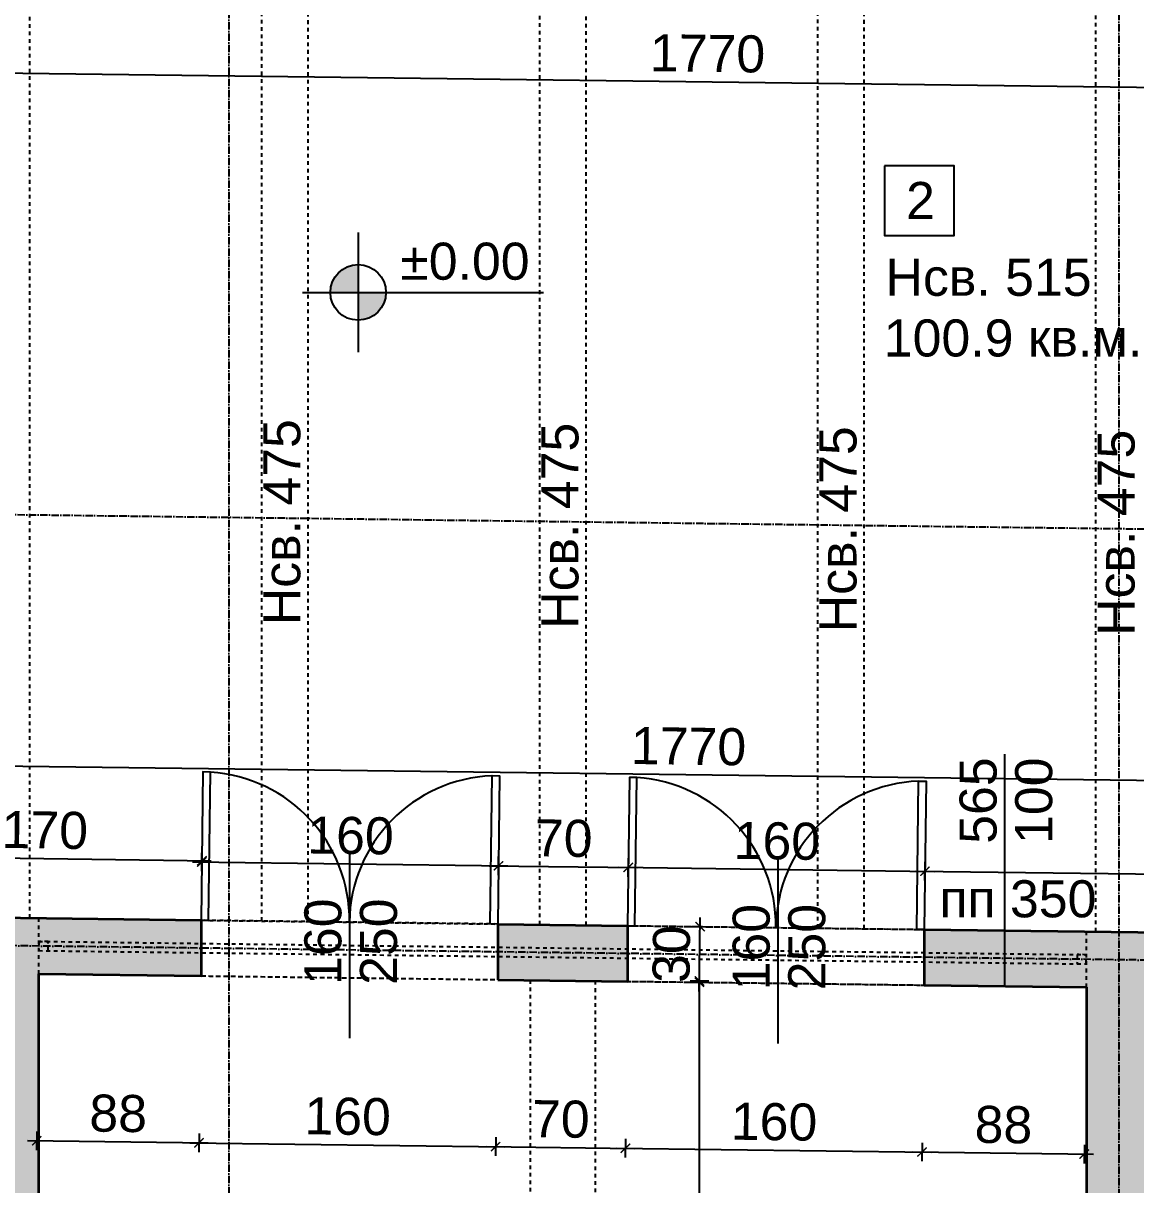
# Model space of a CAD drawing. Header units: inches. Extents: x -72385 to 39588, y -6525 to 66685.
# Drawn here: x -46546 to -45946, y 22708 to 23334 of the extents above; entities that cross this region are included whole.
import ezdxf

# ---------------------------------------------------------------- set-up
doc = ezdxf.new("R2010")
doc.units = ezdxf.units.IN
doc.header["$MEASUREMENT"] = 0
doc.linetypes.add('DashDot', pattern=[0.6, 0.4, -0.1, 0, -0.1])
doc.linetypes.add('Hidden', pattern=[0.4, 0.2, -0.2])
for name, color, linetype, lineweight in [('Врати', 251, 'Continuous', 25), ('Линия на разрез', 252, 'DashDot', 25), ('Надписи Hсв', 252, 'Continuous', 25), ('Надписи врати', 252, 'Continuous', 25), ('Надписи коти вътрешни', 252, 'Continuous', 25), ('Надписи нива', 252, 'Continuous', 25), ('Надписи номера на пом.', 252, 'Continuous', 25), ('Надписи площ', 252, 'Continuous', 25), ('Надписи прозорци', 252, 'Continuous', 25), ('Оси', 252, 'DashDot', 25), ('Пунктир', 253, 'Hidden', 25), ('Разрезни линии', 7, 'Continuous', 35), ('Щрих стени', 254, 'Continuous', 25)]:
    doc.layers.add(name, color=color, linetype=linetype, lineweight=lineweight)
doc.styles.add('Arial Regular', font='arial.ttf')
doc.styles.get("Standard").update_dxf_attribs({"font": 'arial.ttf'})
doc.dimstyles.new('Annotative', dxfattribs={"dimscale": 0, "dimtxt": 20, "dimasz": 5, "dimexe": 5, "dimexo": 5, "dimgap": 5, "dimtad": 1, "dimdec": 0, "dimzin": 0, "dimdsep": 46, "dimtxsty": 'Standard', "dimblk": 'ARCHTICK', "dimcen": 5, "dimdle": 5, "dimadec": 0, "dimazin": 0, "dimtfac": 1, "dimtdec": 0, "dimtofl": 0, "dimtmove": 0, "dimatfit": 3, "dimldrblk": 'ARCHTICK', "dimfxl": 5, "dimfxlon": 1, "dimtolj": 1, "dimtzin": 0, "dimarcsym": 1})

# ---------------------------------------------------------------- blocks, each defined once
blk = doc.blocks.new('_ArchTick')
at = {"color": 0, "linetype": 'ByBlock', "const_width": 0.15}
blk.add_lwpolyline([(-0.5, -0.5), (0.5, 0.5)], dxfattribs=at)
blk = doc.blocks.new('*D2375')
at = {"layer": 'Defpoints', "color": 0, "ltscale": 50, "transparency": 16777216}
for p in [(-46537.34, 22821.31), (-46449.84, 22820.19), (-46450.98, 22730.18)]:
    blk.add_point(p, dxfattribs=at)
at = {"layer": 'Надписи коти вътрешни', "color": 0, "lineweight": -2, "ltscale": 50, "transparency": 16777216}
for p, q in [((-46538.42, 22736.29), (-46538.55, 22726.29)), ((-46450.92, 22735.18), (-46451.05, 22725.18)), ((-46543.48, 22731.35), (-46445.98, 22730.11))]:
    blk.add_line(p, q, dxfattribs=at)
at = {"layer": 'Надписи коти вътрешни', "color": 0, "lineweight": -2, "ltscale": 50, "transparency": 16777216, "xscale": 5, "yscale": 5, "zscale": 5}
for p, rotation in [((-46538.48, 22731.29), 179.2706286525474), ((-46450.98, 22730.18), 359.2706286525474)]:
    blk.add_blockref('_ArchTick', p, dxfattribs=dict(at, rotation=rotation))
at = {"layer": 'Надписи коти вътрешни', "color": 0, "ltscale": 50, "transparency": 16777216, "insert": (-46494.54, 22745.94), "char_height": 20, "attachment_point": 5, "rotation": 359.27063}
blk.add_mtext('\\A1;88', dxfattribs=at)
blk = doc.blocks.new('*D2376')
at = {"layer": 'Defpoints', "color": 0, "ltscale": 50, "transparency": 16777216}
for p in [(-46059.84, 22815.23), (-45972.34, 22814.11), (-45973.48, 22724.1)]:
    blk.add_point(p, dxfattribs=at)
at = {"layer": 'Надписи коти вътрешни', "color": 0, "lineweight": -2, "ltscale": 50, "transparency": 16777216}
for p, q in [((-46060.92, 22730.21), (-46061.05, 22720.21)), ((-45973.42, 22729.1), (-45973.55, 22719.1)), ((-46065.98, 22725.28), (-45968.48, 22724.03))]:
    blk.add_line(p, q, dxfattribs=at)
at = {"layer": 'Надписи коти вътрешни', "color": 0, "lineweight": -2, "ltscale": 50, "transparency": 16777216, "xscale": 5, "yscale": 5, "zscale": 5}
for p, rotation in [((-46060.98, 22725.21), 179.270628652552), ((-45973.48, 22724.1), 359.270628652552)]:
    blk.add_blockref('_ArchTick', p, dxfattribs=dict(at, rotation=rotation))
at = {"layer": 'Надписи коти вътрешни', "color": 0, "ltscale": 50, "transparency": 16777216, "insert": (-46017.04, 22739.87), "char_height": 20, "attachment_point": 5, "rotation": 359.27063}
blk.add_mtext('\\A1;88', dxfattribs=at)
blk = doc.blocks.new('*D2447')
at = {"layer": 'Defpoints', "color": 0, "ltscale": 50, "transparency": 16777216}
for p in [(-46237.34, 22817.49), (-46181.02, 22817.49), (-46236.35, 22377.44)]:
    blk.add_point(p, dxfattribs=at)
at = {"layer": 'Надписи коти вътрешни', "color": 0, "lineweight": -2, "ltscale": 50, "transparency": 16777216}
for p, q in [((-46181.02, 22372.44), (-46181.02, 22822.49)), ((-46186.02, 22817.49), (-46176.02, 22817.49)), ((-46186.02, 22377.44), (-46176.02, 22377.44))]:
    blk.add_line(p, q, dxfattribs=at)
at = {"layer": 'Надписи коти вътрешни', "color": 0, "lineweight": -2, "ltscale": 50, "transparency": 16777216, "xscale": 5, "yscale": 5, "zscale": 5}
for p, rotation in [((-46181.02, 22817.49), 90), ((-46181.02, 22377.44), 270)]:
    blk.add_blockref('_ArchTick', p, dxfattribs=dict(at, rotation=rotation))
at = {"layer": 'Надписи коти вътрешни', "color": 0, "ltscale": 50, "transparency": 16777216, "insert": (-46196.24, 22597.46), "char_height": 20, "attachment_point": 5, "rotation": 90}
blk.add_mtext('\\A1;440', dxfattribs=at)
blk = doc.blocks.new('*D2388')
at = {"layer": 'Defpoints', "color": 0, "ltscale": 50, "transparency": 16777216}
for p in [(-46449.36, 22882.28), (-46619.84, 22852.74), (-46449.84, 22850.2)]:
    blk.add_point(p, dxfattribs=at)
at = {"layer": 'Надписи коти вътрешни', "color": 0, "lineweight": -2, "ltscale": 50, "transparency": 16777216}
for p, q in [((-46619.43, 22879.82), (-46619.28, 22889.82)), ((-46624.36, 22884.9), (-46444.36, 22882.2)), ((-46449.43, 22877.28), (-46449.28, 22887.28))]:
    blk.add_line(p, q, dxfattribs=at)
at = {"layer": 'Надписи коти вътрешни', "color": 0, "lineweight": -2, "ltscale": 50, "transparency": 16777216, "xscale": 5, "yscale": 5, "zscale": 5}
for p, rotation in [((-46619.36, 22884.82), 179.1419338639568), ((-46449.36, 22882.28), 359.1419338639568)]:
    blk.add_blockref('_ArchTick', p, dxfattribs=dict(at, rotation=rotation))
at = {"layer": 'Надписи коти вътрешни', "color": 0, "ltscale": 50, "transparency": 16777216, "insert": (-46534.13, 22898.76), "char_height": 20, "attachment_point": 5, "rotation": 359.14193}
blk.add_mtext('\\A1;170', dxfattribs=at)
blk = doc.blocks.new('*D2389')
at = {"layer": 'Defpoints', "color": 0, "ltscale": 50, "transparency": 16777216}
for p in [(-46289.44, 22879.57), (-46449.84, 22850.2), (-46289.84, 22848.16)]:
    blk.add_point(p, dxfattribs=at)
at = {"layer": 'Надписи коти вътрешни', "color": 0, "lineweight": -2, "ltscale": 50, "transparency": 16777216}
for p, q in [((-46449.5, 22876.6), (-46449.37, 22886.6)), ((-46289.5, 22874.57), (-46289.37, 22884.57)), ((-46454.44, 22881.67), (-46284.44, 22879.5))]:
    blk.add_line(p, q, dxfattribs=at)
at = {"layer": 'Надписи коти вътрешни', "color": 0, "lineweight": -2, "ltscale": 50, "transparency": 16777216, "xscale": 5, "yscale": 5, "zscale": 5}
for p, rotation in [((-46449.44, 22881.6), 179.2706286518219), ((-46289.44, 22879.57), 359.2706286518218)]:
    blk.add_blockref('_ArchTick', p, dxfattribs=dict(at, rotation=rotation))
at = {"layer": 'Надписи коти вътрешни', "color": 0, "ltscale": 50, "transparency": 16777216, "insert": (-46369.24, 22895.8), "char_height": 20, "attachment_point": 5, "rotation": 359.27063}
blk.add_mtext('\\A1;160', dxfattribs=at)
blk = doc.blocks.new('*D2390')
at = {"layer": 'Defpoints', "color": 0, "ltscale": 50, "transparency": 16777216}
for p in [(-46219.44, 22878.68), (-46289.84, 22848.16), (-46219.84, 22847.27)]:
    blk.add_point(p, dxfattribs=at)
at = {"layer": 'Надписи коти вътрешни', "color": 0, "lineweight": -2, "ltscale": 50, "transparency": 16777216}
for p, q in [((-46289.5, 22874.57), (-46289.37, 22884.57)), ((-46219.5, 22873.68), (-46219.37, 22883.68)), ((-46294.44, 22879.63), (-46214.44, 22878.61))]:
    blk.add_line(p, q, dxfattribs=at)
at = {"layer": 'Надписи коти вътрешни', "color": 0, "lineweight": -2, "ltscale": 50, "transparency": 16777216, "xscale": 5, "yscale": 5, "zscale": 5}
for p, rotation in [((-46289.44, 22879.57), 179.2706286515668), ((-46219.44, 22878.68), 359.2706286515668)]:
    blk.add_blockref('_ArchTick', p, dxfattribs=dict(at, rotation=rotation))
at = {"layer": 'Надписи коти вътрешни', "color": 0, "ltscale": 50, "transparency": 16777216, "insert": (-46254.24, 22894.33), "char_height": 20, "attachment_point": 5, "rotation": 359.27063}
blk.add_mtext('\\A1;70', dxfattribs=at)
blk = doc.blocks.new('*D2391')
at = {"layer": 'Defpoints', "color": 0, "ltscale": 50, "transparency": 16777216}
for p in [(-46059.44, 22876.64), (-46219.84, 22847.27), (-46059.84, 22845.23)]:
    blk.add_point(p, dxfattribs=at)
at = {"layer": 'Надписи коти вътрешни', "color": 0, "lineweight": -2, "ltscale": 50, "transparency": 16777216}
for p, q in [((-46219.5, 22873.68), (-46219.37, 22883.68)), ((-46224.44, 22878.74), (-46054.44, 22876.58)), ((-46059.5, 22871.64), (-46059.37, 22881.64))]:
    blk.add_line(p, q, dxfattribs=at)
at = {"layer": 'Надписи коти вътрешни', "color": 0, "lineweight": -2, "ltscale": 50, "transparency": 16777216, "xscale": 5, "yscale": 5, "zscale": 5}
for p, rotation in [((-46219.44, 22878.68), 179.2706286529761), ((-46059.44, 22876.64), 359.2706286529761)]:
    blk.add_blockref('_ArchTick', p, dxfattribs=dict(at, rotation=rotation))
at = {"layer": 'Надписи коти вътрешни', "color": 0, "ltscale": 50, "transparency": 16777216, "insert": (-46139.24, 22892.87), "char_height": 20, "attachment_point": 5, "rotation": 359.27063}
blk.add_mtext('\\A1;160', dxfattribs=at)
blk = doc.blocks.new('*D2392')
at = {"layer": 'Defpoints', "color": 0, "ltscale": 50, "transparency": 16777216}
for p in [(-45389.44, 22868.11), (-46059.84, 22845.23), (-45389.84, 22836.7)]:
    blk.add_point(p, dxfattribs=at)
at = {"layer": 'Надписи коти вътрешни', "color": 0, "lineweight": -2, "ltscale": 50, "transparency": 16777216}
for p, q in [((-46064.44, 22876.7), (-45384.44, 22868.05)), ((-46059.5, 22871.64), (-46059.37, 22881.64)), ((-45389.5, 22863.11), (-45389.37, 22873.11))]:
    blk.add_line(p, q, dxfattribs=at)
at = {"layer": 'Надписи коти вътрешни', "color": 0, "lineweight": -2, "ltscale": 50, "transparency": 16777216, "xscale": 5, "yscale": 5, "zscale": 5}
for p, rotation in [((-46059.44, 22876.64), 179.2706286525475), ((-45389.44, 22868.11), 359.2706286525474)]:
    blk.add_blockref('_ArchTick', p, dxfattribs=dict(at, rotation=rotation))
at = {"layer": 'Надписи коти вътрешни', "color": 0, "ltscale": 50, "transparency": 16777216, "insert": (-45724.24, 22887.58), "char_height": 20, "attachment_point": 5, "rotation": 359.27063}
blk.add_mtext('\\A1;670', dxfattribs=at)
blk = doc.blocks.new('*D8179')
at = {"layer": 'Defpoints', "color": 0, "ltscale": 50, "transparency": 16777216}
for p in [(-45368.92, 22918.32), (-47139.84, 22868.98), (-45369.84, 22846.45)]:
    blk.add_point(p, dxfattribs=at)
at = {"layer": 'Надписи коти вътрешни', "color": 0, "lineweight": -2, "ltscale": 50, "transparency": 16777216}
for p, q in [((-47138.99, 22935.85), (-47138.86, 22945.85)), ((-47143.92, 22940.92), (-45363.92, 22918.26)), ((-45368.99, 22913.32), (-45368.86, 22923.32))]:
    blk.add_line(p, q, dxfattribs=at)
at = {"layer": 'Надписи коти вътрешни', "color": 0, "lineweight": -2, "ltscale": 50, "transparency": 16777216, "xscale": 5, "yscale": 5, "zscale": 5}
for p, rotation in [((-47138.92, 22940.85), 179.2706286525473), ((-45368.92, 22918.32), 359.2706286525473)]:
    blk.add_blockref('_ArchTick', p, dxfattribs=dict(at, rotation=rotation))
at = {"layer": 'Надписи коти вътрешни', "color": 0, "ltscale": 50, "transparency": 16777216, "insert": (-46186.89, 22943.94), "char_height": 20, "attachment_point": 5, "rotation": 359.27063}
blk.add_mtext('\\A1;1770', dxfattribs=at)
blk = doc.blocks.new('*D8178')
at = {"layer": 'Defpoints', "color": 0, "ltscale": 50, "transparency": 16777216}
for p in [(-45368.92, 23292.08), (-47139.84, 23242.74), (-45369.84, 23220.2)]:
    blk.add_point(p, dxfattribs=at)
at = {"layer": 'Надписи коти вътрешни', "color": 0, "lineweight": -2, "ltscale": 50, "transparency": 16777216}
for p, q in [((-47143.92, 23314.67), (-45363.92, 23292.01)), ((-47138.99, 23309.61), (-47138.86, 23319.61)), ((-45368.99, 23287.08), (-45368.86, 23297.08))]:
    blk.add_line(p, q, dxfattribs=at)
at = {"layer": 'Надписи коти вътрешни', "color": 0, "lineweight": -2, "ltscale": 50, "transparency": 16777216, "xscale": 5, "yscale": 5, "zscale": 5}
for p, rotation in [((-47138.92, 23314.61), 179.2706286525473), ((-45368.92, 23292.08), 359.2706286525473)]:
    blk.add_blockref('_ArchTick', p, dxfattribs=dict(at, rotation=rotation))
at = {"layer": 'Надписи коти вътрешни', "color": 0, "ltscale": 50, "transparency": 16777216, "insert": (-46176.65, 23317.57), "char_height": 20, "attachment_point": 5, "rotation": 359.27063}
blk.add_mtext('\\A1;1770', dxfattribs=at)
blk = doc.blocks.new('*D4099')
at = {"layer": 'Defpoints', "color": 0, "ltscale": 50, "transparency": 16777216}
for p in [(-46449.84, 22820.19), (-46289.84, 22818.16), (-46290.98, 22728.14)]:
    blk.add_point(p, dxfattribs=at)
at = {"layer": 'Надписи коти вътрешни', "color": 0, "lineweight": -2, "ltscale": 50, "transparency": 16777216}
for p, q in [((-46450.92, 22735.18), (-46451.05, 22725.18)), ((-46290.92, 22733.14), (-46291.05, 22723.14)), ((-46455.98, 22730.24), (-46285.98, 22728.08))]:
    blk.add_line(p, q, dxfattribs=at)
at = {"layer": 'Надписи коти вътрешни', "color": 0, "lineweight": -2, "ltscale": 50, "transparency": 16777216, "xscale": 5, "yscale": 5, "zscale": 5}
for p, rotation in [((-46450.98, 22730.18), 179.2706286525476), ((-46290.98, 22728.14), 359.2706286525476)]:
    blk.add_blockref('_ArchTick', p, dxfattribs=dict(at, rotation=rotation))
at = {"layer": 'Надписи коти вътрешни', "color": 0, "ltscale": 50, "transparency": 16777216, "insert": (-46370.79, 22744.37), "char_height": 20, "attachment_point": 5, "rotation": 359.27063}
blk.add_mtext('\\A1;160', dxfattribs=at)
blk = doc.blocks.new('*D2497')
at = {"layer": 'Defpoints', "color": 0, "ltscale": 50, "transparency": 16777216}
for p in [(-46289.84, 22818.16), (-46219.84, 22817.26), (-46220.98, 22727.25)]:
    blk.add_point(p, dxfattribs=at)
at = {"layer": 'Надписи коти вътрешни', "color": 0, "lineweight": -2, "ltscale": 50, "transparency": 16777216}
for p, q in [((-46290.92, 22733.14), (-46291.05, 22723.14)), ((-46220.92, 22732.25), (-46221.05, 22722.25)), ((-46295.98, 22728.2), (-46215.98, 22727.19))]:
    blk.add_line(p, q, dxfattribs=at)
at = {"layer": 'Надписи коти вътрешни', "color": 0, "lineweight": -2, "ltscale": 50, "transparency": 16777216, "xscale": 5, "yscale": 5, "zscale": 5}
for p, rotation in [((-46290.98, 22728.14), 179.2706286525464), ((-46220.98, 22727.25), 359.2706286525463)]:
    blk.add_blockref('_ArchTick', p, dxfattribs=dict(at, rotation=rotation))
at = {"layer": 'Надписи коти вътрешни', "color": 0, "ltscale": 50, "transparency": 16777216, "insert": (-46255.79, 22742.9), "char_height": 20, "attachment_point": 5, "rotation": 359.27063}
blk.add_mtext('\\A1;70', dxfattribs=at)
blk = doc.blocks.new('*D4084')
at = {"layer": 'Defpoints', "color": 0, "ltscale": 50, "transparency": 16777216}
for p in [(-46219.84, 22817.26), (-46059.84, 22815.23), (-46060.98, 22725.21)]:
    blk.add_point(p, dxfattribs=at)
at = {"layer": 'Надписи коти вътрешни', "color": 0, "lineweight": -2, "ltscale": 50, "transparency": 16777216}
for p, q in [((-46220.92, 22732.25), (-46221.05, 22722.25)), ((-46225.98, 22727.31), (-46055.98, 22725.15)), ((-46060.92, 22730.21), (-46061.05, 22720.21))]:
    blk.add_line(p, q, dxfattribs=at)
at = {"layer": 'Надписи коти вътрешни', "color": 0, "lineweight": -2, "ltscale": 50, "transparency": 16777216, "xscale": 5, "yscale": 5, "zscale": 5}
for p, rotation in [((-46220.98, 22727.25), 179.2706286525475), ((-46060.98, 22725.21), 359.2706286525475)]:
    blk.add_blockref('_ArchTick', p, dxfattribs=dict(at, rotation=rotation))
at = {"layer": 'Надписи коти вътрешни', "color": 0, "ltscale": 50, "transparency": 16777216, "insert": (-46140.79, 22741.44), "char_height": 20, "attachment_point": 5, "rotation": 359.27063}
blk.add_mtext('\\A1;160', dxfattribs=at)
blk = doc.blocks.new('*D7402')
at = {"layer": 'Defpoints', "color": 0, "ltscale": 10, "transparency": 16777216}
for p in [(-46195.15, 22846.95), (-46180.68, 22846.77), (-46195.53, 22816.96)]:
    blk.add_point(p, dxfattribs=at)
at = {"layer": 'Надписи коти вътрешни', "color": 0, "lineweight": -2, "ltscale": 10, "transparency": 16777216}
for p, q in [((-46181.13, 22811.77), (-46180.62, 22851.77)), ((-46185.68, 22846.83), (-46175.68, 22846.7)), ((-46186.06, 22816.83), (-46176.06, 22816.71))]:
    blk.add_line(p, q, dxfattribs=at)
at = {"layer": 'Надписи коти вътрешни', "color": 0, "lineweight": -2, "ltscale": 10, "transparency": 16777216, "xscale": 5, "yscale": 5, "zscale": 5}
for p, rotation in [((-46180.68, 22846.77), 89.27062865256322), ((-46181.06, 22816.77), 269.2706286525632)]:
    blk.add_blockref('_ArchTick', p, dxfattribs=dict(at, rotation=rotation))
at = {"layer": 'Надписи коти вътрешни', "color": 0, "ltscale": 10, "transparency": 16777216, "insert": (-46196.09, 22831.96), "char_height": 20, "attachment_point": 5, "rotation": 89.27063}
blk.add_mtext('\\A1;30', dxfattribs=at)

msp = doc.modelspace()

# ---------------------------------------------------------------- hatches: boundary and pattern name
at = {"layer": 'Надписи нива', "ltscale": 50}
h = msp.add_hatch(color=256, dxfattribs=at)
h.dxf.hatch_style = 1
h.paths.add_polyline_path([(-46365.13, 23173.78, 0.414214), (-46350.13, 23188.78), (-46365.13, 23188.78)])
h.paths.add_polyline_path([(-46365.13, 23188.78), (-46365.13, 23203.78, 0.414214), (-46380.13, 23188.78)])
at = {"layer": 'Щрих стени', "ltscale": 10}
h = msp.add_hatch(color=256, dxfattribs=at)
h.dxf.hatch_style = 1
h.paths.add_polyline_path([(-46719.84, 22853.63), (-46889.84, 22855.8), (-46889.84, 22825.79), (-46869.84, 22825.54), (-46869.84, 22288), (-46872.34, 22288.03), (-46872.34, 22223.02), (-46837.34, 22222.58), (-46837.34, 22287.58), (-46839.84, 22287.61), (-46839.84, 22825.16), (-46719.84, 22823.63)])
h.paths.add_polyline_path([(-46449.84, 22850.2), (-46619.84, 22852.36), (-46619.84, 22822.36), (-46572.34, 22821.75), (-46572.34, 22219.2), (-46537.34, 22218.76), (-46537.34, 22821.31), (-46449.84, 22820.19)])
h.paths.add_polyline_path([(-46219.84, 22847.27), (-46289.84, 22848.16), (-46289.84, 22818.16), (-46219.84, 22817.26)])
h.paths.add_polyline_path([(-45859.84, 22842.68), (-46059.84, 22845.23), (-46059.84, 22815.23), (-45972.34, 22814.11), (-45972.34, 22211.56), (-45937.34, 22211.12), (-45937.34, 22813.67), (-45859.84, 22812.68)])
h.paths.add_polyline_path([(-45319.84, 22828.31), (-45339.84, 22828.56), (-45339.84, 23106.09), (-45094.84, 23102.97), (-45094.84, 23132.97), (-45339.84, 23136.09), (-45339.84, 23181.09), (-45369.84, 23181.47), (-45369.84, 22846.45), (-45389.84, 22846.7), (-45389.84, 22836.7), (-45759.84, 22841.41), (-45759.84, 22811.41), (-45369.84, 22806.44), (-45369.84, 22736.44), (-45429.84, 22737.2), (-45429.84, 22607.19), (-45369.84, 22606.43), (-45369.84, 22283.9), (-45372.34, 22283.93), (-45372.34, 22203.93), (-45337.34, 22203.48), (-45337.34, 22283.49), (-45339.84, 22283.52), (-45339.84, 22798.56), (-45319.84, 22798.31)])
h.paths.add_polyline_path([(-45637.34, 22272.31), (-45672.34, 22272.75), (-45672.34, 22207.75), (-45637.34, 22207.3)], flags=17)
h.paths.add_polyline_path([(-45037.34, 22234.66), (-45072.34, 22235.11), (-45072.34, 22200.11), (-45037.34, 22199.66)])
h.paths.add_polyline_path([(-44729.84, 22828.3), (-44699.84, 22827.92), (-44699.84, 22857.92), (-44739.84, 22858.43), (-44739.84, 23098.45), (-44719.84, 23098.19), (-44719.84, 23128.2), (-44934.84, 23130.93), (-44934.84, 23100.93), (-44769.84, 23098.83), (-44769.84, 22858.81), (-44779.84, 22858.94), (-44779.84, 22768.93), (-44769.84, 22768.8), (-44769.84, 22276.26), (-44772.34, 22276.29), (-44772.34, 22196.29), (-44737.34, 22195.84), (-44737.34, 22275.85), (-44739.84, 22275.88), (-44739.84, 22768.42), (-44729.84, 22768.29)])

# ---------------------------------------------------------------- linework, layer by layer
at = {"layer": 'Врати', "ltscale": 50}
for points in [[(-46449.84, 22850.2), (-46445.84, 22850.14), (-46444.82, 22930.14), (-46448.82, 22930.2)], [(-46289.84, 22848.16), (-46293.84, 22848.21), (-46292.82, 22928.21), (-46288.82, 22928.16)], [(-46219.84, 22847.27), (-46215.84, 22847.22), (-46214.82, 22927.22), (-46218.82, 22927.27)], [(-46059.84, 22845.23), (-46063.84, 22845.28), (-46062.82, 22925.28), (-46058.82, 22925.23)]]:
    msp.add_lwpolyline(points, close=True, dxfattribs=at)
for centre, start, end in [((-46449.84, 22850.2), 359.27063, 86.40464), ((-46289.84, 22848.16), 92.13661, 179.27063), ((-46219.84, 22847.27), 359.27063, 86.40464), ((-46059.84, 22845.23), 92.13661, 179.27063)]:
    msp.add_arc(centre, 80.01, start, end, dxfattribs=at)
at = {"layer": 'Линия на разрез', "ltscale": 10}
msp.add_line((-46434.8, 24231.25), (-46434.8, 22021.66), dxfattribs=at)
msp.add_lwpolyline([(-52598.95, 23194.44), (-52599.57, 23146), (-41314.83, 23002.34), (-41314.83, 22502.3), (-40059.7, 22486.32), (-40059.06, 22536.61)], dxfattribs=at)
at = {"layer": 'Надписи врати', "ltscale": 50}
for p, q in [((-46369.66, 22786.67), (-46369.66, 22886.67)), ((-46138.64, 22783.73), (-46138.64, 22883.73))]:
    msp.add_line(p, q, dxfattribs=at)
at = {"layer": 'Надписи нива', "ltscale": 50}
for p, q in [((-46365.13, 23221.1), (-46365.13, 23156.59)), ((-46395.13, 23188.78), (-46265.13, 23188.78))]:
    msp.add_line(p, q, dxfattribs=at)
msp.add_circle((-46365.13, 23188.78), 15, dxfattribs=at)
at = {"layer": 'Надписи номера на пом.', "ltscale": 50}
msp.add_lwpolyline([(-46081.22, 23257.03), (-46081.22, 23219.53), (-46043.72, 23219.53), (-46043.72, 23257.03)], close=True, dxfattribs=at)
at = {"layer": 'Надписи прозорци', "ltscale": 50}
msp.add_line((-46016.25, 22814.67), (-46016.25, 22939.73), dxfattribs=at)
at = {"layer": 'Оси', "ltscale": 10}
msp.add_line((-45954.84, 24529.03), (-45954.84, 21728.8), dxfattribs=at)
msp.add_lwpolyline([(-39839.84, 22751.04), (-51384.84, 22898.02), (-51384.84, 23028.03), (-52799.84, 23046.04)], dxfattribs=at)
at = {"layer": 'Пунктир', "ltscale": 10}
for p, q in [((-46542.34, 23421.42), (-46542.34, 22851.37)), ((-46417.34, 23419.83), (-46417.34, 22849.78)), ((-46392.34, 23419.51), (-46392.34, 22849.46)), ((-46267.34, 23417.92), (-46267.34, 22847.87)), ((-46242.34, 23417.6), (-46242.34, 22847.55)), ((-46117.34, 23416.01), (-46117.34, 22845.96)), ((-46092.34, 23415.69), (-46092.34, 22845.64)), ((-45967.34, 23414.1), (-45967.34, 22844.05)), ((-46537.34, 22851.31), (-45972.34, 22844.12)), ((-46537.34, 22821.31), (-46537.34, 22851.31)), ((-46289.84, 22848.16), (-46449.84, 22850.2)), ((-46219.84, 22847.27), (-46059.84, 22845.23)), ((-46537.34, 22838.81), (-45972.34, 22831.62)), ((-45972.34, 22814.11), (-45972.34, 22844.12)), ((-46537.34, 22833.81), (-45972.34, 22826.61)), ((-46537.34, 22821.31), (-45972.34, 22814.11)), ((-46449.84, 22820.19), (-46289.84, 22818.16)), ((-46272.34, 22817.93), (-46272.34, 22377.9)), ((-46237.34, 22817.49), (-46237.34, 22377.45)), ((-46219.84, 22817.26), (-46059.84, 22815.23))]:
    msp.add_line(p, q, dxfattribs=at)
for points in [[(-46537.34, 22833.81), (-46532.34, 22833.74), (-46532.27, 22838.74), (-46537.27, 22838.81), (-46537.34, 22833.81)], [(-45977.4, 22826.68), (-45972.4, 22826.62), (-45972.34, 22831.62), (-45977.34, 22831.68), (-45977.4, 22826.68)]]:
    msp.add_lwpolyline(points, dxfattribs=at)
at = {"layer": 'Разрезни линии', "ltscale": 50}
for p, q in [((-46619.84, 22852.36), (-46449.84, 22850.2)), ((-46449.84, 22850.2), (-46449.84, 22820.19)), ((-46289.84, 22848.16), (-46289.84, 22818.16)), ((-46289.84, 22848.16), (-46219.84, 22847.27)), ((-46219.84, 22847.27), (-46219.84, 22817.26)), ((-46059.84, 22845.23), (-46059.84, 22815.23)), ((-46059.84, 22845.23), (-45859.84, 22842.68)), ((-46537.34, 22821.31), (-46449.84, 22820.19)), ((-46537.34, 22218.76), (-46537.34, 22821.31)), ((-46289.84, 22818.16), (-46219.84, 22817.26)), ((-46059.84, 22815.23), (-45972.34, 22814.11)), ((-45972.34, 22814.11), (-45972.34, 22211.56))]:
    msp.add_line(p, q, dxfattribs=at)

# ---------------------------------------------------------------- texts
at = {"layer": 'Надписи Hсв', "ltscale": 100, "insert": (-46080.65, 23206.94), "char_height": 20, "width": 180.4891, "attachment_point": 1, "style": 'Arial Regular'}
msp.add_mtext('\\pxt8;Hсв. 515', dxfattribs=at)
at = {"layer": 'Надписи Hсв', "ltscale": 100, "char_height": 20, "width": 180.4891, "attachment_point": 1, "rotation": 90, "style": 'Arial Regular'}
for insert in [(-46416.32, 23009.3), (-46266.32, 23007.39), (-46116.32, 23005.48), (-45966.32, 23003.57)]:
    msp.add_mtext('\\pxt8;Hсв. 475', dxfattribs=dict(at, insert=insert))
at = {"layer": 'Надписи врати', "ltscale": 100, "char_height": 20, "width": 180.4891, "attachment_point": 1, "rotation": 90, "style": 'Arial Regular'}
for s, insert in [('160', (-46394.17, 22815.34)), ('250', (-46364.17, 22815.34)), ('160', (-46163.15, 22812.39)), ('250', (-46133.15, 22812.39))]:
    msp.add_mtext(s, dxfattribs=dict(at, insert=insert))
at = {"layer": 'Надписи нива', "ltscale": 100, "insert": (-46342.37, 23215.62), "char_height": 20, "width": 180.4891, "attachment_point": 1, "style": 'Arial Regular'}
msp.add_mtext('±0.00', dxfattribs=at)
at = {"layer": 'Надписи номера на пом.', "ltscale": 100, "insert": (-46152.08, 23248.34), "char_height": 20, "width": 180.4891, "attachment_point": 1, "style": 'Arial Regular'}
msp.add_mtext('\\pxqc;2', dxfattribs=at)
at = {"layer": 'Надписи площ', "ltscale": 100, "insert": (-46081.58, 23174.21), "char_height": 20, "width": 180.4891, "attachment_point": 1, "style": 'Arial Regular'}
msp.add_mtext('100.9 кв.м.', dxfattribs=at)
at = {"layer": 'Надписи прозорци', "ltscale": 100, "char_height": 20, "width": 180.4891, "attachment_point": 1, "rotation": 90, "style": 'Arial Regular'}
for s, insert in [('565', (-46040.76, 22891.44)), ('100', (-46010.76, 22891.36))]:
    msp.add_mtext(s, dxfattribs=dict(at, insert=insert))
at = {"layer": 'Надписи прозорци', "ltscale": 100, "insert": (-46051.56, 22871.78), "char_height": 20, "width": 180.4891, "attachment_point": 1, "style": 'Arial Regular'}
msp.add_mtext('пп 350', dxfattribs=at)

# ---------------------------------------------------------------- dimensions: what is measured, and where the dimension line sits
at = {"layer": 'Надписи коти вътрешни', "ltscale": 50}
for base, p1, p2, picture, middle in [((-45368.92, 23292.08), (-47139.84, 23242.74), (-45369.84, 23220.2), '*D8178', (-46176.84, 23302.36)), ((-45368.92, 22918.32), (-47139.84, 22868.98), (-45369.84, 22846.45), '*D8179', (-46187.08, 22928.73))]:
    dim = msp.add_linear_dim(base=base, p1=p1, p2=p2, angle=359.27063, dimstyle='Annotative', override={"dimscale": 0, "dimtix": 0, "dimtofl": 0, "dimtmove": 0, "dimatfit": 3}, dxfattribs=at)
    dim.commit()
    dim.dimension.update_dxf_attribs({"geometry": picture, "text_midpoint": middle, "dimtype": 129})
for p1, p2, distance, picture, middle in [((-46619.84, 22852.74), (-46449.84, 22850.2), 32.09, '*D2388', (-46534.13, 22898.76)), ((-46449.84, 22850.2), (-46289.84, 22848.16), 31.41, '*D2389', (-46369.24, 22895.8)), ((-46289.84, 22848.16), (-46219.84, 22847.27), 31.41, '*D2390', (-46254.24, 22894.33)), ((-46219.84, 22847.27), (-46059.84, 22845.23), 31.41, '*D2391', (-46139.24, 22892.87)), ((-46059.84, 22845.23), (-45389.84, 22836.7), 31.41, '*D2392', (-45724.24, 22887.58)), ((-46537.34, 22821.31), (-46449.84, 22820.19), -90.02, '*D2375', (-46494.54, 22745.94)), ((-46449.84, 22820.19), (-46289.84, 22818.16), -90.02, '*D4099', (-46370.79, 22744.37)), ((-46289.84, 22818.16), (-46219.84, 22817.26), -90.02, '*D2497', (-46255.79, 22742.9)), ((-46219.84, 22817.26), (-46059.84, 22815.23), -90.02, '*D4084', (-46140.79, 22741.44)), ((-46059.84, 22815.23), (-45972.34, 22814.11), -90.02, '*D2376', (-46017.04, 22739.87))]:
    dim = msp.add_aligned_dim(p1=p1, p2=p2, distance=distance, dimstyle='Annotative', override={"dimscale": 0, "dimtix": 0, "dimtofl": 0, "dimtmove": 0, "dimatfit": 3}, dxfattribs=at)
    dim.commit()
    dim.dimension.update_dxf_attribs({"geometry": picture, "text_midpoint": middle})
at = {"layer": 'Надписи коти вътрешни', "ltscale": 10}
dim = msp.add_linear_dim(base=(-46180.68, 22846.77), p1=(-46195.53, 22816.96), p2=(-46195.15, 22846.95), angle=89.27063, dimstyle='Annotative', override={"dimscale": 0, "dimtix": 0, "dimtofl": 0, "dimtmove": 0, "dimatfit": 3}, dxfattribs=at)
dim.commit()
dim.dimension.update_dxf_attribs({"geometry": '*D7402', "text_midpoint": (-46180.87, 22831.77), "dimtype": 129})
at = {"layer": 'Надписи коти вътрешни', "ltscale": 50}
dim = msp.add_linear_dim(base=(-46181.02, 22817.49), p1=(-46236.35, 22377.44), p2=(-46237.34, 22817.49), angle=90, dimstyle='Annotative', override={"dimscale": 0, "dimtix": 0, "dimtofl": 0, "dimtmove": 0, "dimatfit": 3}, dxfattribs=at)
dim.commit()
dim.dimension.update_dxf_attribs({"geometry": '*D2447', "text_midpoint": (-46196.24, 22597.46)})

doc.saveas('drawing.dxf')
